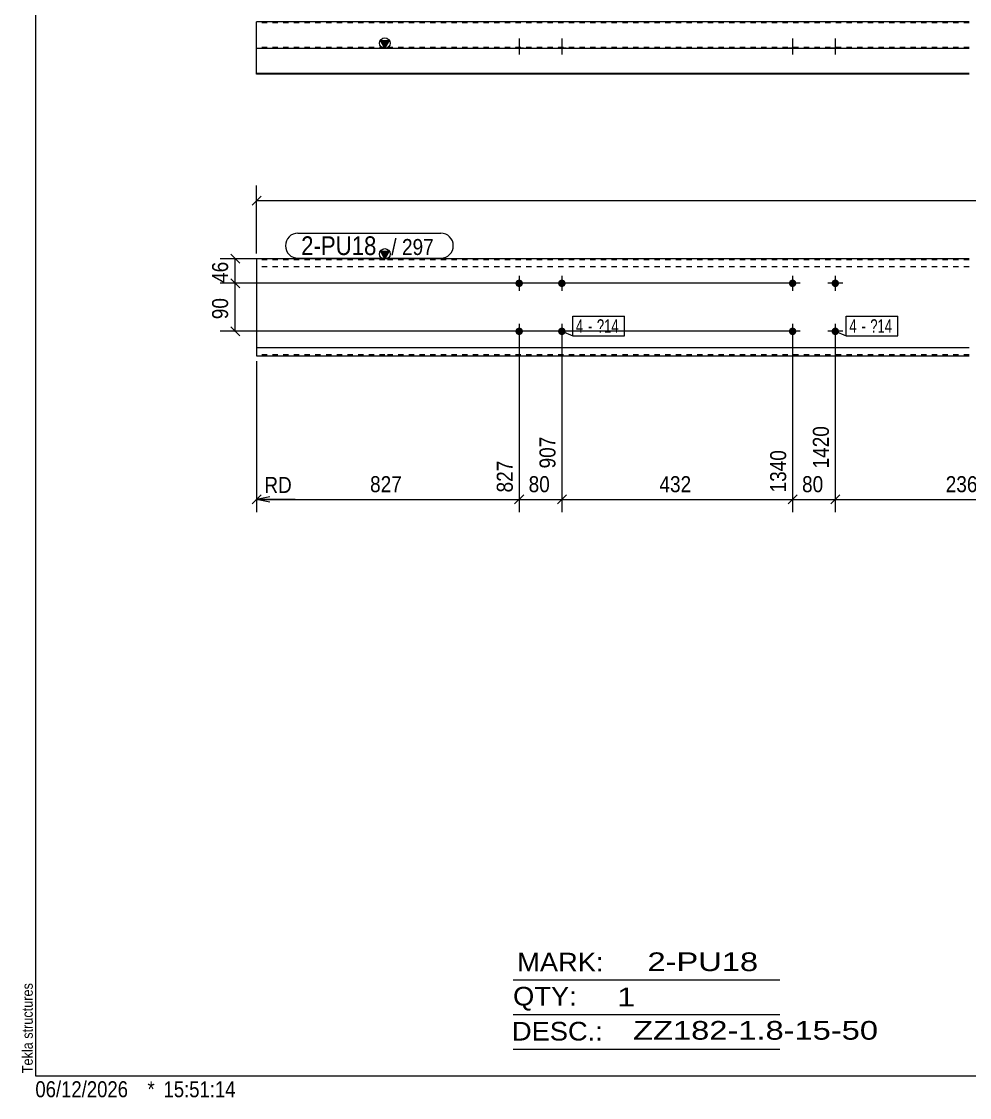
# Model space of a CAD drawing. Header units: millimetres. Extents: x 2 to 579, y 1 to 405.
# Drawn here: x 2.4 to 180, y 1 to 202.6 of the extents above; entities that cross this region are included whole.
import ezdxf

# ---------------------------------------------------------------- set-up
doc = ezdxf.new("R2010")
doc.units = ezdxf.units.MM
doc.linetypes.add('XKITLINE00', pattern=[0])
doc.linetypes.add('XKITLINE01', pattern=[4, 1, -1, 1, -1])
for name, color, linetype, lineweight in [('Bolt', 3, 'Continuous', 0), ('BoltMark', 7, 'Continuous', 0), ('Dimensions', 7, 'Continuous', 0), ('DrawingSheet', 5, 'Continuous', 0), ('OtherObjectType', 7, 'Continuous', 0), ('Part', 2, 'Continuous', 0), ('PartMark', 7, 'Continuous', 0)]:
    doc.layers.add(name, color=color, linetype=linetype, lineweight=lineweight)
doc.styles.add('ARIAL', font='ARIAL.TTF')
doc.styles.add('ARIAL_NARROW', font='ARIALN.TTF')

# ---------------------------------------------------------------- blocks, each defined once
blk = doc.blocks.new('*A1')
at = {"layer": 'Bolt'}
for points in [[(96.35, 153.52), (96.34, 153.49), (96.34, 153.45), (96.33, 153.42), (96.33, 153.39), (96.32, 153.35), (96.31, 153.32), (96.29, 153.29), (96.28, 153.26), (96.26, 153.23), (96.25, 153.2), (96.23, 153.17), (96.21, 153.14), (96.19, 153.11), (96.17, 153.09), (96.14, 153.06), (96.12, 153.04), (96.09, 153.01), (96.06, 152.99), (96.04, 152.97), (96.01, 152.96), (95.98, 152.94), (95.95, 152.92), (95.91, 152.91), (95.88, 152.9), (95.85, 152.89), (95.82, 152.88), (95.78, 152.87), (95.75, 152.86), (95.72, 152.86), (95.68, 152.86), (95.65, 152.86), (95.61, 152.86), (95.58, 152.86), (95.54, 152.86), (95.51, 152.87), (95.48, 152.88), (95.44, 152.89), (95.41, 152.9), (95.38, 152.91), (95.35, 152.92), (95.32, 152.94), (95.29, 152.96), (95.26, 152.97), (95.23, 152.99), (95.2, 153.01), (95.18, 153.04), (95.15, 153.06), (95.13, 153.09), (95.11, 153.11), (95.08, 153.14), (95.06, 153.17), (95.05, 153.2), (95.03, 153.23), (95.01, 153.26), (95, 153.29), (94.99, 153.32), (94.98, 153.35), (94.97, 153.39), (94.96, 153.42), (94.95, 153.45), (94.95, 153.49), (94.95, 153.52), (94.95, 153.56), (94.95, 153.59), (94.95, 153.62), (94.95, 153.66), (94.96, 153.69), (94.97, 153.73), (94.98, 153.76), (94.99, 153.79), (95, 153.82), (95.01, 153.86), (95.03, 153.89), (95.05, 153.92), (95.06, 153.94), (95.08, 153.97), (95.11, 154), (95.13, 154.03), (95.15, 154.05), (95.18, 154.07), (95.2, 154.1), (95.23, 154.12), (95.26, 154.14), (95.29, 154.16), (95.32, 154.17), (95.35, 154.19), (95.38, 154.2), (95.41, 154.21), (95.44, 154.23), (95.48, 154.23), (95.51, 154.24), (95.54, 154.25), (95.58, 154.25), (95.61, 154.25), (95.65, 154.26), (95.68, 154.25), (95.72, 154.25), (95.75, 154.25), (95.78, 154.24), (95.82, 154.23), (95.85, 154.23), (95.88, 154.21), (95.91, 154.2), (95.95, 154.19), (95.98, 154.17), (96.01, 154.16), (96.04, 154.14), (96.06, 154.12), (96.09, 154.1), (96.12, 154.07), (96.14, 154.05), (96.17, 154.03), (96.19, 154), (96.21, 153.97), (96.23, 153.94), (96.25, 153.92), (96.26, 153.89), (96.28, 153.86), (96.29, 153.82), (96.31, 153.79), (96.32, 153.76), (96.33, 153.73), (96.33, 153.69), (96.34, 153.66), (96.34, 153.62), (96.35, 153.59), (96.35, 153.56)], [(104.35, 153.52), (104.34, 153.49), (104.34, 153.45), (104.33, 153.42), (104.33, 153.39), (104.32, 153.35), (104.31, 153.32), (104.29, 153.29), (104.28, 153.26), (104.26, 153.23), (104.25, 153.2), (104.23, 153.17), (104.21, 153.14), (104.19, 153.11), (104.17, 153.09), (104.14, 153.06), (104.12, 153.04), (104.09, 153.01), (104.06, 152.99), (104.04, 152.97), (104.01, 152.96), (103.98, 152.94), (103.95, 152.92), (103.91, 152.91), (103.88, 152.9), (103.85, 152.89), (103.82, 152.88), (103.78, 152.87), (103.75, 152.86), (103.72, 152.86), (103.68, 152.86), (103.65, 152.86), (103.61, 152.86), (103.58, 152.86), (103.54, 152.86), (103.51, 152.87), (103.48, 152.88), (103.44, 152.89), (103.41, 152.9), (103.38, 152.91), (103.35, 152.92), (103.32, 152.94), (103.29, 152.96), (103.26, 152.97), (103.23, 152.99), (103.2, 153.01), (103.18, 153.04), (103.15, 153.06), (103.13, 153.09), (103.11, 153.11), (103.08, 153.14), (103.06, 153.17), (103.05, 153.2), (103.03, 153.23), (103.01, 153.26), (103, 153.29), (102.99, 153.32), (102.98, 153.35), (102.97, 153.39), (102.96, 153.42), (102.95, 153.45), (102.95, 153.49), (102.95, 153.52), (102.95, 153.56), (102.95, 153.59), (102.95, 153.62), (102.95, 153.66), (102.96, 153.69), (102.97, 153.73), (102.98, 153.76), (102.99, 153.79), (103, 153.82), (103.01, 153.86), (103.03, 153.89), (103.05, 153.92), (103.06, 153.94), (103.08, 153.97), (103.11, 154), (103.13, 154.03), (103.15, 154.05), (103.18, 154.07), (103.2, 154.1), (103.23, 154.12), (103.26, 154.14), (103.29, 154.16), (103.32, 154.17), (103.35, 154.19), (103.38, 154.2), (103.41, 154.21), (103.44, 154.23), (103.48, 154.23), (103.51, 154.24), (103.54, 154.25), (103.58, 154.25), (103.61, 154.25), (103.65, 154.26), (103.68, 154.25), (103.72, 154.25), (103.75, 154.25), (103.78, 154.24), (103.82, 154.23), (103.85, 154.23), (103.88, 154.21), (103.91, 154.2), (103.95, 154.19), (103.98, 154.17), (104.01, 154.16), (104.04, 154.14), (104.06, 154.12), (104.09, 154.1), (104.12, 154.07), (104.14, 154.05), (104.17, 154.03), (104.19, 154), (104.21, 153.97), (104.23, 153.94), (104.25, 153.92), (104.26, 153.89), (104.28, 153.86), (104.29, 153.82), (104.31, 153.79), (104.32, 153.76), (104.33, 153.73), (104.33, 153.69), (104.34, 153.66), (104.34, 153.62), (104.35, 153.59), (104.35, 153.56)], [(96.35, 144.52), (96.34, 144.49), (96.34, 144.45), (96.33, 144.42), (96.33, 144.39), (96.32, 144.35), (96.31, 144.32), (96.29, 144.29), (96.28, 144.26), (96.26, 144.23), (96.25, 144.2), (96.23, 144.17), (96.21, 144.14), (96.19, 144.11), (96.17, 144.09), (96.14, 144.06), (96.12, 144.04), (96.09, 144.01), (96.06, 143.99), (96.04, 143.97), (96.01, 143.96), (95.98, 143.94), (95.95, 143.92), (95.91, 143.91), (95.88, 143.9), (95.85, 143.89), (95.82, 143.88), (95.78, 143.87), (95.75, 143.86), (95.72, 143.86), (95.68, 143.86), (95.65, 143.86), (95.61, 143.86), (95.58, 143.86), (95.54, 143.86), (95.51, 143.87), (95.48, 143.88), (95.44, 143.89), (95.41, 143.9), (95.38, 143.91), (95.35, 143.92), (95.32, 143.94), (95.29, 143.96), (95.26, 143.97), (95.23, 143.99), (95.2, 144.01), (95.18, 144.04), (95.15, 144.06), (95.13, 144.09), (95.11, 144.11), (95.08, 144.14), (95.06, 144.17), (95.05, 144.2), (95.03, 144.23), (95.01, 144.26), (95, 144.29), (94.99, 144.32), (94.98, 144.35), (94.97, 144.39), (94.96, 144.42), (94.95, 144.45), (94.95, 144.49), (94.95, 144.52), (94.95, 144.56), (94.95, 144.59), (94.95, 144.62), (94.95, 144.66), (94.96, 144.69), (94.97, 144.73), (94.98, 144.76), (94.99, 144.79), (95, 144.82), (95.01, 144.86), (95.03, 144.89), (95.05, 144.92), (95.06, 144.94), (95.08, 144.97), (95.11, 145), (95.13, 145.03), (95.15, 145.05), (95.18, 145.07), (95.2, 145.1), (95.23, 145.12), (95.26, 145.14), (95.29, 145.16), (95.32, 145.17), (95.35, 145.19), (95.38, 145.2), (95.41, 145.21), (95.44, 145.23), (95.48, 145.23), (95.51, 145.24), (95.54, 145.25), (95.58, 145.25), (95.61, 145.25), (95.65, 145.26), (95.68, 145.25), (95.72, 145.25), (95.75, 145.25), (95.78, 145.24), (95.82, 145.23), (95.85, 145.23), (95.88, 145.21), (95.91, 145.2), (95.95, 145.19), (95.98, 145.17), (96.01, 145.16), (96.04, 145.14), (96.06, 145.12), (96.09, 145.1), (96.12, 145.07), (96.14, 145.05), (96.17, 145.03), (96.19, 145), (96.21, 144.97), (96.23, 144.94), (96.25, 144.92), (96.26, 144.89), (96.28, 144.86), (96.29, 144.82), (96.31, 144.79), (96.32, 144.76), (96.33, 144.73), (96.33, 144.69), (96.34, 144.66), (96.34, 144.62), (96.35, 144.59), (96.35, 144.56)], [(104.35, 144.52), (104.34, 144.49), (104.34, 144.45), (104.33, 144.42), (104.33, 144.39), (104.32, 144.35), (104.31, 144.32), (104.29, 144.29), (104.28, 144.26), (104.26, 144.23), (104.25, 144.2), (104.23, 144.17), (104.21, 144.14), (104.19, 144.11), (104.17, 144.09), (104.14, 144.06), (104.12, 144.04), (104.09, 144.01), (104.06, 143.99), (104.04, 143.97), (104.01, 143.96), (103.98, 143.94), (103.95, 143.92), (103.91, 143.91), (103.88, 143.9), (103.85, 143.89), (103.82, 143.88), (103.78, 143.87), (103.75, 143.86), (103.72, 143.86), (103.68, 143.86), (103.65, 143.86), (103.61, 143.86), (103.58, 143.86), (103.54, 143.86), (103.51, 143.87), (103.48, 143.88), (103.44, 143.89), (103.41, 143.9), (103.38, 143.91), (103.35, 143.92), (103.32, 143.94), (103.29, 143.96), (103.26, 143.97), (103.23, 143.99), (103.2, 144.01), (103.18, 144.04), (103.15, 144.06), (103.13, 144.09), (103.11, 144.11), (103.08, 144.14), (103.06, 144.17), (103.05, 144.2), (103.03, 144.23), (103.01, 144.26), (103, 144.29), (102.99, 144.32), (102.98, 144.35), (102.97, 144.39), (102.96, 144.42), (102.95, 144.45), (102.95, 144.49), (102.95, 144.52), (102.95, 144.56), (102.95, 144.59), (102.95, 144.62), (102.95, 144.66), (102.96, 144.69), (102.97, 144.73), (102.98, 144.76), (102.99, 144.79), (103, 144.82), (103.01, 144.86), (103.03, 144.89), (103.05, 144.92), (103.06, 144.94), (103.08, 144.97), (103.11, 145), (103.13, 145.03), (103.15, 145.05), (103.18, 145.07), (103.2, 145.1), (103.23, 145.12), (103.26, 145.14), (103.29, 145.16), (103.32, 145.17), (103.35, 145.19), (103.38, 145.2), (103.41, 145.21), (103.44, 145.23), (103.48, 145.23), (103.51, 145.24), (103.54, 145.25), (103.58, 145.25), (103.61, 145.25), (103.65, 145.26), (103.68, 145.25), (103.72, 145.25), (103.75, 145.25), (103.78, 145.24), (103.82, 145.23), (103.85, 145.23), (103.88, 145.21), (103.91, 145.2), (103.95, 145.19), (103.98, 145.17), (104.01, 145.16), (104.04, 145.14), (104.06, 145.12), (104.09, 145.1), (104.12, 145.07), (104.14, 145.05), (104.17, 145.03), (104.19, 145), (104.21, 144.97), (104.23, 144.94), (104.25, 144.92), (104.26, 144.89), (104.28, 144.86), (104.29, 144.82), (104.31, 144.79), (104.32, 144.76), (104.33, 144.73), (104.33, 144.69), (104.34, 144.66), (104.34, 144.62), (104.35, 144.59), (104.35, 144.56)]]:
    blk.add_hatch(color=3, dxfattribs=at).paths.add_polyline_path(points, flags=17)
at = {"layer": 'Bolt', "color": 3, "linetype": 'XKITLINE00', "lineweight": 0}
for p, q in [((97.05, 153.56), (94.25, 153.56)), ((95.65, 154.96), (95.65, 152.16)), ((105.05, 153.56), (102.25, 153.56)), ((103.65, 154.96), (103.65, 152.16)), ((95.65, 145.96), (95.65, 143.16)), ((103.65, 145.96), (103.65, 143.16)), ((97.05, 144.56), (94.25, 144.56)), ((105.05, 144.56), (102.25, 144.56))]:
    blk.add_line(p, q, dxfattribs=at)
blk = doc.blocks.new('*A4')
at = {"layer": 'Bolt'}
for points in [[(147.58, 153.52), (147.58, 153.49), (147.58, 153.45), (147.57, 153.42), (147.56, 153.39), (147.55, 153.35), (147.54, 153.32), (147.53, 153.29), (147.52, 153.26), (147.5, 153.23), (147.48, 153.2), (147.47, 153.17), (147.45, 153.14), (147.43, 153.11), (147.4, 153.09), (147.38, 153.06), (147.35, 153.04), (147.33, 153.01), (147.3, 152.99), (147.27, 152.97), (147.24, 152.96), (147.21, 152.94), (147.18, 152.92), (147.15, 152.91), (147.12, 152.9), (147.09, 152.89), (147.05, 152.88), (147.02, 152.87), (146.99, 152.86), (146.95, 152.86), (146.92, 152.86), (146.88, 152.86), (146.85, 152.86), (146.82, 152.86), (146.78, 152.86), (146.75, 152.87), (146.71, 152.88), (146.68, 152.89), (146.65, 152.9), (146.62, 152.91), (146.59, 152.92), (146.55, 152.94), (146.52, 152.96), (146.5, 152.97), (146.47, 152.99), (146.44, 153.01), (146.41, 153.04), (146.39, 153.06), (146.37, 153.09), (146.34, 153.11), (146.32, 153.14), (146.3, 153.17), (146.28, 153.2), (146.27, 153.23), (146.25, 153.26), (146.24, 153.29), (146.23, 153.32), (146.21, 153.35), (146.21, 153.39), (146.2, 153.42), (146.19, 153.45), (146.19, 153.49), (146.19, 153.52), (146.18, 153.56), (146.19, 153.59), (146.19, 153.62), (146.19, 153.66), (146.2, 153.69), (146.21, 153.73), (146.21, 153.76), (146.23, 153.79), (146.24, 153.82), (146.25, 153.86), (146.27, 153.89), (146.28, 153.92), (146.3, 153.94), (146.32, 153.97), (146.34, 154), (146.37, 154.03), (146.39, 154.05), (146.41, 154.07), (146.44, 154.1), (146.47, 154.12), (146.5, 154.14), (146.52, 154.16), (146.55, 154.17), (146.59, 154.19), (146.62, 154.2), (146.65, 154.21), (146.68, 154.23), (146.71, 154.23), (146.75, 154.24), (146.78, 154.25), (146.82, 154.25), (146.85, 154.25), (146.88, 154.26), (146.92, 154.25), (146.95, 154.25), (146.99, 154.25), (147.02, 154.24), (147.05, 154.23), (147.09, 154.23), (147.12, 154.21), (147.15, 154.2), (147.18, 154.19), (147.21, 154.17), (147.24, 154.16), (147.27, 154.14), (147.3, 154.12), (147.33, 154.1), (147.35, 154.07), (147.38, 154.05), (147.4, 154.03), (147.43, 154), (147.45, 153.97), (147.47, 153.94), (147.48, 153.92), (147.5, 153.89), (147.52, 153.86), (147.53, 153.82), (147.54, 153.79), (147.55, 153.76), (147.56, 153.73), (147.57, 153.69), (147.58, 153.66), (147.58, 153.62), (147.58, 153.59), (147.58, 153.56)], [(155.58, 153.52), (155.58, 153.49), (155.58, 153.45), (155.57, 153.42), (155.56, 153.39), (155.55, 153.35), (155.54, 153.32), (155.53, 153.29), (155.52, 153.26), (155.5, 153.23), (155.48, 153.2), (155.47, 153.17), (155.45, 153.14), (155.43, 153.11), (155.4, 153.09), (155.38, 153.06), (155.35, 153.04), (155.33, 153.01), (155.3, 152.99), (155.27, 152.97), (155.24, 152.96), (155.21, 152.94), (155.18, 152.92), (155.15, 152.91), (155.12, 152.9), (155.09, 152.89), (155.05, 152.88), (155.02, 152.87), (154.99, 152.86), (154.95, 152.86), (154.92, 152.86), (154.88, 152.86), (154.85, 152.86), (154.82, 152.86), (154.78, 152.86), (154.75, 152.87), (154.71, 152.88), (154.68, 152.89), (154.65, 152.9), (154.62, 152.91), (154.59, 152.92), (154.55, 152.94), (154.52, 152.96), (154.5, 152.97), (154.47, 152.99), (154.44, 153.01), (154.41, 153.04), (154.39, 153.06), (154.37, 153.09), (154.34, 153.11), (154.32, 153.14), (154.3, 153.17), (154.28, 153.2), (154.27, 153.23), (154.25, 153.26), (154.24, 153.29), (154.23, 153.32), (154.21, 153.35), (154.21, 153.39), (154.2, 153.42), (154.19, 153.45), (154.19, 153.49), (154.19, 153.52), (154.18, 153.56), (154.19, 153.59), (154.19, 153.62), (154.19, 153.66), (154.2, 153.69), (154.21, 153.73), (154.21, 153.76), (154.23, 153.79), (154.24, 153.82), (154.25, 153.86), (154.27, 153.89), (154.28, 153.92), (154.3, 153.94), (154.32, 153.97), (154.34, 154), (154.37, 154.03), (154.39, 154.05), (154.41, 154.07), (154.44, 154.1), (154.47, 154.12), (154.5, 154.14), (154.52, 154.16), (154.55, 154.17), (154.59, 154.19), (154.62, 154.2), (154.65, 154.21), (154.68, 154.23), (154.71, 154.23), (154.75, 154.24), (154.78, 154.25), (154.82, 154.25), (154.85, 154.25), (154.88, 154.26), (154.92, 154.25), (154.95, 154.25), (154.99, 154.25), (155.02, 154.24), (155.05, 154.23), (155.09, 154.23), (155.12, 154.21), (155.15, 154.2), (155.18, 154.19), (155.21, 154.17), (155.24, 154.16), (155.27, 154.14), (155.3, 154.12), (155.33, 154.1), (155.35, 154.07), (155.38, 154.05), (155.4, 154.03), (155.43, 154), (155.45, 153.97), (155.47, 153.94), (155.48, 153.92), (155.5, 153.89), (155.52, 153.86), (155.53, 153.82), (155.54, 153.79), (155.55, 153.76), (155.56, 153.73), (155.57, 153.69), (155.58, 153.66), (155.58, 153.62), (155.58, 153.59), (155.58, 153.56)], [(147.58, 144.52), (147.58, 144.49), (147.58, 144.45), (147.57, 144.42), (147.56, 144.39), (147.55, 144.35), (147.54, 144.32), (147.53, 144.29), (147.52, 144.26), (147.5, 144.23), (147.48, 144.2), (147.47, 144.17), (147.45, 144.14), (147.43, 144.11), (147.4, 144.09), (147.38, 144.06), (147.35, 144.04), (147.33, 144.01), (147.3, 143.99), (147.27, 143.97), (147.24, 143.96), (147.21, 143.94), (147.18, 143.92), (147.15, 143.91), (147.12, 143.9), (147.09, 143.89), (147.05, 143.88), (147.02, 143.87), (146.99, 143.86), (146.95, 143.86), (146.92, 143.86), (146.88, 143.86), (146.85, 143.86), (146.82, 143.86), (146.78, 143.86), (146.75, 143.87), (146.71, 143.88), (146.68, 143.89), (146.65, 143.9), (146.62, 143.91), (146.59, 143.92), (146.55, 143.94), (146.52, 143.96), (146.5, 143.97), (146.47, 143.99), (146.44, 144.01), (146.41, 144.04), (146.39, 144.06), (146.37, 144.09), (146.34, 144.11), (146.32, 144.14), (146.3, 144.17), (146.28, 144.2), (146.27, 144.23), (146.25, 144.26), (146.24, 144.29), (146.23, 144.32), (146.21, 144.35), (146.21, 144.39), (146.2, 144.42), (146.19, 144.45), (146.19, 144.49), (146.19, 144.52), (146.18, 144.56), (146.19, 144.59), (146.19, 144.62), (146.19, 144.66), (146.2, 144.69), (146.21, 144.73), (146.21, 144.76), (146.23, 144.79), (146.24, 144.82), (146.25, 144.86), (146.27, 144.89), (146.28, 144.92), (146.3, 144.94), (146.32, 144.97), (146.34, 145), (146.37, 145.03), (146.39, 145.05), (146.41, 145.07), (146.44, 145.1), (146.47, 145.12), (146.5, 145.14), (146.52, 145.16), (146.55, 145.17), (146.59, 145.19), (146.62, 145.2), (146.65, 145.21), (146.68, 145.23), (146.71, 145.23), (146.75, 145.24), (146.78, 145.25), (146.82, 145.25), (146.85, 145.25), (146.88, 145.26), (146.92, 145.25), (146.95, 145.25), (146.99, 145.25), (147.02, 145.24), (147.05, 145.23), (147.09, 145.23), (147.12, 145.21), (147.15, 145.2), (147.18, 145.19), (147.21, 145.17), (147.24, 145.16), (147.27, 145.14), (147.3, 145.12), (147.33, 145.1), (147.35, 145.07), (147.38, 145.05), (147.4, 145.03), (147.43, 145), (147.45, 144.97), (147.47, 144.94), (147.48, 144.92), (147.5, 144.89), (147.52, 144.86), (147.53, 144.82), (147.54, 144.79), (147.55, 144.76), (147.56, 144.73), (147.57, 144.69), (147.58, 144.66), (147.58, 144.62), (147.58, 144.59), (147.58, 144.56)], [(155.58, 144.52), (155.58, 144.49), (155.58, 144.45), (155.57, 144.42), (155.56, 144.39), (155.55, 144.35), (155.54, 144.32), (155.53, 144.29), (155.52, 144.26), (155.5, 144.23), (155.48, 144.2), (155.47, 144.17), (155.45, 144.14), (155.43, 144.11), (155.4, 144.09), (155.38, 144.06), (155.35, 144.04), (155.33, 144.01), (155.3, 143.99), (155.27, 143.97), (155.24, 143.96), (155.21, 143.94), (155.18, 143.92), (155.15, 143.91), (155.12, 143.9), (155.09, 143.89), (155.05, 143.88), (155.02, 143.87), (154.99, 143.86), (154.95, 143.86), (154.92, 143.86), (154.88, 143.86), (154.85, 143.86), (154.82, 143.86), (154.78, 143.86), (154.75, 143.87), (154.71, 143.88), (154.68, 143.89), (154.65, 143.9), (154.62, 143.91), (154.59, 143.92), (154.55, 143.94), (154.52, 143.96), (154.5, 143.97), (154.47, 143.99), (154.44, 144.01), (154.41, 144.04), (154.39, 144.06), (154.37, 144.09), (154.34, 144.11), (154.32, 144.14), (154.3, 144.17), (154.28, 144.2), (154.27, 144.23), (154.25, 144.26), (154.24, 144.29), (154.23, 144.32), (154.21, 144.35), (154.21, 144.39), (154.2, 144.42), (154.19, 144.45), (154.19, 144.49), (154.19, 144.52), (154.18, 144.56), (154.19, 144.59), (154.19, 144.62), (154.19, 144.66), (154.2, 144.69), (154.21, 144.73), (154.21, 144.76), (154.23, 144.79), (154.24, 144.82), (154.25, 144.86), (154.27, 144.89), (154.28, 144.92), (154.3, 144.94), (154.32, 144.97), (154.34, 145), (154.37, 145.03), (154.39, 145.05), (154.41, 145.07), (154.44, 145.1), (154.47, 145.12), (154.5, 145.14), (154.52, 145.16), (154.55, 145.17), (154.59, 145.19), (154.62, 145.2), (154.65, 145.21), (154.68, 145.23), (154.71, 145.23), (154.75, 145.24), (154.78, 145.25), (154.82, 145.25), (154.85, 145.25), (154.88, 145.26), (154.92, 145.25), (154.95, 145.25), (154.99, 145.25), (155.02, 145.24), (155.05, 145.23), (155.09, 145.23), (155.12, 145.21), (155.15, 145.2), (155.18, 145.19), (155.21, 145.17), (155.24, 145.16), (155.27, 145.14), (155.3, 145.12), (155.33, 145.1), (155.35, 145.07), (155.38, 145.05), (155.4, 145.03), (155.43, 145), (155.45, 144.97), (155.47, 144.94), (155.48, 144.92), (155.5, 144.89), (155.52, 144.86), (155.53, 144.82), (155.54, 144.79), (155.55, 144.76), (155.56, 144.73), (155.57, 144.69), (155.58, 144.66), (155.58, 144.62), (155.58, 144.59), (155.58, 144.56)]]:
    blk.add_hatch(color=3, dxfattribs=at).paths.add_polyline_path(points, flags=17)
at = {"layer": 'Bolt', "color": 3, "linetype": 'XKITLINE00', "lineweight": 0}
for p, q in [((148.28, 153.56), (145.48, 153.56)), ((146.88, 154.96), (146.88, 152.16)), ((156.28, 153.56), (153.48, 153.56)), ((154.88, 154.96), (154.88, 152.16)), ((146.88, 145.96), (146.88, 143.16)), ((154.88, 145.96), (154.88, 143.16)), ((148.28, 144.56), (145.48, 144.56)), ((156.28, 144.56), (153.48, 144.56))]:
    blk.add_line(p, q, dxfattribs=at)
blk = doc.blocks.new('*A7')
at = {"layer": 'Part'}
blk.add_hatch(color=2, dxfattribs=at).paths.add_polyline_path([(69.67, 159.56), (71.27, 159.56), (70.47, 158.16)], flags=17)
at = {"layer": 'Part', "color": 2, "linetype": 'XKITLINE00', "lineweight": 0}
for p, q in [((70.47, 158.16), (69.67, 159.56)), ((69.67, 159.56), (71.27, 159.56)), ((71.27, 159.56), (70.47, 158.16)), ((46.45, 158.16), (46.45, 139.96)), ((70.45, 158.16), (46.45, 158.16)), ((179.98, 158.16), (70.55, 158.16)), ((70.45, 141.46), (46.45, 141.46)), ((179.98, 141.46), (70.55, 141.46)), ((46.45, 139.96), (70.45, 139.96)), ((70.55, 139.96), (179.98, 139.96))]:
    blk.add_line(p, q, dxfattribs=at)
at = {"layer": 'Part', "color": 7, "linetype": 'XKITLINE01', "lineweight": 0}
for p, q in [((70.45, 157.98), (46.45, 157.98)), ((179.98, 157.98), (70.55, 157.98)), ((70.45, 156.66), (46.45, 156.66)), ((179.98, 156.66), (70.55, 156.66)), ((70.45, 140.14), (46.45, 140.14)), ((179.98, 140.14), (70.55, 140.14))]:
    blk.add_line(p, q, dxfattribs=at)
at = {"layer": 'Part', "color": 2, "linetype": 'XKITLINE00', "lineweight": 0}
blk.add_circle((70.47, 159.06), 1, dxfattribs=at)
blk = doc.blocks.new('*A8')
at = {"layer": 'Bolt'}
for points in [[(94.95, 197.58), (94.95, 197.76), (96.35, 197.76), (96.35, 197.58)], [(94.95, 197.58), (94.95, 197.76), (96.35, 197.76), (96.35, 197.58)], [(102.95, 197.58), (102.95, 197.76), (104.35, 197.76), (104.35, 197.58)], [(102.95, 197.58), (102.95, 197.76), (104.35, 197.76), (104.35, 197.58)]]:
    blk.add_hatch(color=3, dxfattribs=at).paths.add_polyline_path(points, flags=17)
at = {"layer": 'Bolt', "color": 3, "linetype": 'XKITLINE00', "lineweight": 0}
for p, q in [((94.95, 197.76), (94.95, 197.58)), ((94.95, 197.76), (94.95, 197.58)), ((95.65, 199.46), (95.65, 196.46)), ((95.65, 199.46), (95.65, 196.46)), ((96.35, 197.76), (96.35, 197.58)), ((96.35, 197.76), (96.35, 197.58)), ((102.95, 197.76), (102.95, 197.58)), ((102.95, 197.76), (102.95, 197.58)), ((103.65, 199.46), (103.65, 196.46)), ((103.65, 199.46), (103.65, 196.46)), ((104.35, 197.76), (104.35, 197.58)), ((104.35, 197.76), (104.35, 197.58))]:
    blk.add_line(p, q, dxfattribs=at)
blk = doc.blocks.new('*A11')
at = {"layer": 'Bolt'}
for points in [[(146.18, 197.58), (146.18, 197.76), (147.58, 197.76), (147.58, 197.58)], [(146.18, 197.58), (146.18, 197.76), (147.58, 197.76), (147.58, 197.58)], [(154.18, 197.58), (154.18, 197.76), (155.58, 197.76), (155.58, 197.58)], [(154.18, 197.58), (154.18, 197.76), (155.58, 197.76), (155.58, 197.58)]]:
    blk.add_hatch(color=3, dxfattribs=at).paths.add_polyline_path(points, flags=17)
at = {"layer": 'Bolt', "color": 3, "linetype": 'XKITLINE00', "lineweight": 0}
for p, q in [((146.18, 197.76), (146.18, 197.58)), ((146.18, 197.76), (146.18, 197.58)), ((146.88, 199.42), (146.88, 196.42)), ((146.88, 199.42), (146.88, 196.42)), ((147.58, 197.76), (147.58, 197.58)), ((147.58, 197.76), (147.58, 197.58)), ((154.18, 197.76), (154.18, 197.58)), ((154.18, 197.76), (154.18, 197.58)), ((154.88, 199.42), (154.88, 196.42)), ((154.88, 199.42), (154.88, 196.42)), ((155.58, 197.76), (155.58, 197.58)), ((155.58, 197.76), (155.58, 197.58))]:
    blk.add_line(p, q, dxfattribs=at)
blk = doc.blocks.new('*A14')
at = {"layer": 'Part'}
blk.add_hatch(color=2, dxfattribs=at).paths.add_polyline_path([(69.67, 199.07), (71.27, 199.07), (70.47, 197.67)], flags=17)
at = {"layer": 'Part', "color": 2, "linetype": 'XKITLINE00', "lineweight": 0}
for p, q in [((46.45, 192.94), (46.45, 202.58)), ((70.45, 202.58), (46.45, 202.58)), ((179.98, 202.58), (70.55, 202.58)), ((70.47, 197.67), (69.67, 199.07)), ((69.67, 199.07), (71.27, 199.07)), ((71.27, 199.07), (70.47, 197.67)), ((70.45, 197.58), (46.45, 197.58)), ((179.98, 197.58), (70.55, 197.58)), ((46.45, 192.76), (46.45, 192.94)), ((46.45, 192.94), (70.45, 192.94)), ((70.45, 192.76), (46.45, 192.76)), ((70.55, 192.94), (179.98, 192.94)), ((179.98, 192.76), (70.55, 192.76))]:
    blk.add_line(p, q, dxfattribs=at)
at = {"layer": 'Part', "color": 7, "linetype": 'XKITLINE01', "lineweight": 0}
for p, q in [((70.45, 202.4), (46.45, 202.4)), ((179.98, 202.4), (70.55, 202.4)), ((70.45, 197.76), (46.45, 197.76)), ((179.98, 197.76), (70.55, 197.76))]:
    blk.add_line(p, q, dxfattribs=at)
at = {"layer": 'Part', "color": 2, "linetype": 'XKITLINE00', "lineweight": 0}
blk.add_circle((70.47, 198.57), 1, dxfattribs=at)
blk = doc.blocks.new('*A15')
at = {"layer": 'DrawingSheet', "color": 5, "linetype": 'XKITLINE00', "lineweight": 0}
for p, q in [((5, 405), (5, 5)), ((5, 5), (579, 5))]:
    blk.add_line(p, q, dxfattribs=at)
at = {"layer": 'DrawingSheet', "color": 5, "style": 'ARIAL', "width": 0.85}
blk.add_text('Tekla structures', height=2, rotation=90, dxfattribs=at).set_placement((4.5, 5.5))
blk = doc.blocks.new('*A19')
at = {"layer": 'OtherObjectType', "color": 6, "linetype": 'XKITLINE00', "lineweight": 0}
for p, q in [((94.5, 23), (144.5, 23)), ((94.5, 16.5), (144.5, 16.5)), ((94.5, 10), (144.5, 10))]:
    blk.add_line(p, q, dxfattribs=at)
at = {"layer": 'OtherObjectType', "color": 6, "style": 'ARIAL_NARROW'}
for s, width, p in [('MARK:', 1.275, (95.27, 24.58)), ('2-PU18', 1.525501, (119.69, 24.65)), ('QTY:', 1.275, (94.5, 18.19)), ('1', 1.525501, (113.99, 18.05)), ('DESC.:', 1.275, (94.29, 11.63)), ('ZZ182-1.8-15-50', 1.525501, (117, 11.79))]:
    blk.add_text(s, height=3.5, dxfattribs=dict(at, width=width)).set_placement(p)
blk = doc.blocks.new('*A22')
at = {"layer": 'OtherObjectType', "color": 7, "style": 'ARIAL_NARROW', "width": 1.008832}
for s, p in [('06/12/2026', (4.99, 1)), ('*', (26, 1)), ('15:51:14', (29, 1))]:
    blk.add_text(s, height=3, dxfattribs=at).set_placement(p)
blk = doc.blocks.new('*A29')
at = {"layer": 'Dimensions', "color": 7, "linetype": 'XKITLINE00', "lineweight": 0}
for p, q in [((145.88, 153.56), (39.6, 153.56)), ((41.6, 154.4), (43.3, 152.71)), ((42.45, 144.56), (42.45, 153.56)), ((41.6, 145.4), (43.3, 143.71)), ((145.88, 144.56), (39.6, 144.56))]:
    blk.add_line(p, q, dxfattribs=at)
at = {"layer": 'Dimensions', "color": 3}
for p in [(42.45, 153.56), (42.45, 144.56)]:
    blk.add_point(p, dxfattribs=at)
at = {"layer": 'Dimensions', "color": 3, "style": 'ARIAL', "width": 0.85}
blk.add_text('90', height=3, rotation=90.0002, dxfattribs=at).set_placement((41.1, 146.83))
blk = doc.blocks.new('*A30')
at = {"layer": 'Dimensions', "color": 7, "linetype": 'XKITLINE00', "lineweight": 0}
for p, q in [((94.65, 158.16), (39.6, 158.16)), ((41.6, 159), (43.3, 157.31)), ((42.45, 153.56), (42.45, 158.16)), ((145.88, 153.56), (39.6, 153.56)), ((41.6, 154.4), (43.3, 152.71))]:
    blk.add_line(p, q, dxfattribs=at)
at = {"layer": 'Dimensions', "color": 3}
for p in [(42.45, 158.16), (42.45, 153.56)]:
    blk.add_point(p, dxfattribs=at)
at = {"layer": 'Dimensions', "color": 3, "style": 'ARIAL', "width": 0.85}
blk.add_text('46', height=3, rotation=90.0002, dxfattribs=at).set_placement((41.1, 153.63))
blk = doc.blocks.new('*A31')
at = {"layer": 'Dimensions', "color": 7, "linetype": 'XKITLINE00', "lineweight": 0}
for p, q in [((46.45, 159.16), (46.45, 171.91)), ((47.3, 169.9), (45.6, 168.21)), ((46.45, 169.06), (418.35, 169.06))]:
    blk.add_line(p, q, dxfattribs=at)
at = {"layer": 'Dimensions', "color": 3}
blk.add_point((46.45, 169.06), dxfattribs=at)
blk = doc.blocks.new('*A32')
at = {"layer": 'Dimensions', "color": 7, "linetype": 'XKITLINE00', "lineweight": 0}
for p, q in [((95.65, 143.56), (95.65, 110.66)), ((46.45, 138.96), (46.45, 110.66)), ((46.45, 138.96), (46.45, 110.66)), ((47.3, 113.9), (45.6, 112.21)), ((48.95, 113.56), (46.45, 113.06)), ((46.45, 113.06), (95.65, 113.06)), ((48.95, 112.56), (46.45, 113.06)), ((53.67, 113.06), (46.45, 113.06)), ((96.5, 113.9), (94.8, 112.21))]:
    blk.add_line(p, q, dxfattribs=at)
at = {"layer": 'Dimensions', "color": 3}
for p in [(46.45, 113.06), (95.65, 113.06)]:
    blk.add_point(p, dxfattribs=at)
at = {"layer": 'Dimensions', "color": 7}
blk.add_point((46.45, 113.06), dxfattribs=at)
at = {"layer": 'Dimensions', "color": 3, "style": 'ARIAL', "width": 0.85}
blk.add_text('827', height=3, rotation=90.0002, dxfattribs=at).set_placement((94.45, 114.36))
for s, p in [('RD', (47.89, 114.26)), ('827', (67.71, 114.41))]:
    blk.add_text(s, height=3, dxfattribs=at).set_placement(p)
blk = doc.blocks.new('*A33')
at = {"layer": 'Dimensions', "color": 7, "linetype": 'XKITLINE00', "lineweight": 0}
for p, q in [((95.65, 143.56), (95.65, 110.66)), ((103.65, 143.56), (103.65, 110.66)), ((96.5, 113.9), (94.8, 112.21)), ((95.65, 113.06), (103.65, 113.06)), ((104.5, 113.9), (102.8, 112.21))]:
    blk.add_line(p, q, dxfattribs=at)
at = {"layer": 'Dimensions', "color": 3}
for p in [(95.65, 113.06), (103.65, 113.06)]:
    blk.add_point(p, dxfattribs=at)
at = {"layer": 'Dimensions', "color": 3, "style": 'ARIAL', "width": 0.85}
blk.add_text('907', height=3, rotation=90.0002, dxfattribs=at).set_placement((102.45, 118.86))
blk.add_text('80', height=3, dxfattribs=at).set_placement((97.42, 114.41))
blk = doc.blocks.new('*A34')
at = {"layer": 'Dimensions', "color": 7, "linetype": 'XKITLINE00', "lineweight": 0}
for p, q in [((103.65, 143.56), (103.65, 110.66)), ((146.88, 143.56), (146.88, 110.66)), ((104.5, 113.9), (102.8, 112.21)), ((103.65, 113.06), (146.88, 113.06)), ((147.73, 113.9), (146.04, 112.21))]:
    blk.add_line(p, q, dxfattribs=at)
at = {"layer": 'Dimensions', "color": 3}
for p in [(103.65, 113.06), (146.88, 113.06)]:
    blk.add_point(p, dxfattribs=at)
at = {"layer": 'Dimensions', "color": 3, "style": 'ARIAL', "width": 0.85}
blk.add_text('1340', height=3, rotation=90.0002, dxfattribs=at).set_placement((145.68, 114.36))
blk.add_text('432', height=3, dxfattribs=at).set_placement((121.93, 114.41))
blk = doc.blocks.new('*A35')
at = {"layer": 'Dimensions', "color": 7, "linetype": 'XKITLINE00', "lineweight": 0}
for p, q in [((146.88, 143.56), (146.88, 110.66)), ((154.88, 143.56), (154.88, 110.66)), ((147.73, 113.9), (146.04, 112.21)), ((146.88, 113.06), (154.88, 113.06)), ((155.73, 113.9), (154.04, 112.21))]:
    blk.add_line(p, q, dxfattribs=at)
at = {"layer": 'Dimensions', "color": 3}
for p in [(146.88, 113.06), (154.88, 113.06)]:
    blk.add_point(p, dxfattribs=at)
at = {"layer": 'Dimensions', "color": 3, "style": 'ARIAL', "width": 0.85}
blk.add_text('1420', height=3, rotation=90.0002, dxfattribs=at).set_placement((153.68, 118.86))
blk.add_text('80', height=3, dxfattribs=at).set_placement((148.66, 114.41))
blk = doc.blocks.new('*A36')
at = {"layer": 'Dimensions', "color": 7, "linetype": 'XKITLINE00', "lineweight": 0}
for p, q in [((154.88, 143.56), (154.88, 110.66)), ((205.18, 143.56), (205.18, 110.66)), ((155.73, 113.9), (154.04, 112.21)), ((154.88, 113.06), (205.18, 113.06)), ((206.03, 113.9), (204.33, 112.21))]:
    blk.add_line(p, q, dxfattribs=at)
at = {"layer": 'Dimensions', "color": 3}
for p in [(154.88, 113.06), (205.18, 113.06)]:
    blk.add_point(p, dxfattribs=at)
at = {"layer": 'Dimensions', "color": 3, "style": 'ARIAL', "width": 0.85}
blk.add_text('3780', height=3, rotation=90.0002, dxfattribs=at).set_placement((203.98, 114.36))
blk.add_text('2360', height=3, dxfattribs=at).set_placement((175.58, 114.41))
blk = doc.blocks.new('*A44')
at = {"layer": 'BoltMark', "color": 7, "linetype": 'XKITLINE00', "lineweight": 0}
for p, q in [((156.92, 147.41), (166.61, 147.41)), ((156.92, 143.71), (156.92, 147.41)), ((166.61, 143.71), (166.61, 147.41)), ((154.88, 144.56), (156.92, 143.71)), ((156.92, 143.71), (166.61, 143.71))]:
    blk.add_line(p, q, dxfattribs=at)
at = {"layer": 'BoltMark', "color": 3, "style": 'ARIAL_NARROW', "width": 0.85}
for s, p in [('4', (157.52, 144.31)), ('-', (159.79, 144.31)), ('?14', (161.45, 144.31))]:
    blk.add_text(s, height=2.5, dxfattribs=at).set_placement(p)
blk = doc.blocks.new('*A47')
at = {"layer": 'BoltMark', "color": 7, "linetype": 'XKITLINE00', "lineweight": 0}
for p, q in [((105.68, 147.41), (115.37, 147.41)), ((105.68, 143.71), (105.68, 147.41)), ((115.37, 143.71), (115.37, 147.41)), ((103.65, 144.56), (105.68, 143.71)), ((105.68, 143.71), (115.37, 143.71))]:
    blk.add_line(p, q, dxfattribs=at)
at = {"layer": 'BoltMark', "color": 3, "style": 'ARIAL_NARROW', "width": 0.85}
for s, p in [('4', (106.28, 144.31)), ('-', (108.55, 144.31)), ('?14', (110.21, 144.31))]:
    blk.add_text(s, height=2.5, dxfattribs=at).set_placement(p)
blk = doc.blocks.new('*A48')
at = {"layer": 'PartMark', "color": 7, "linetype": 'XKITLINE00', "lineweight": 0}
for p, q in [((54.2, 162.96), (80.96, 162.96)), ((54.2, 158.26), (80.96, 158.26))]:
    blk.add_line(p, q, dxfattribs=at)
for centre, start, end in [((54.2, 160.61), 90, 270), ((80.96, 160.61), 270, 90)]:
    blk.add_arc(centre, 2.35, start, end, dxfattribs=at)
at = {"layer": 'PartMark', "color": 1, "style": 'ARIAL', "width": 0.85}
blk.add_text('2-PU18', height=3.5, dxfattribs=at).set_placement((54.8, 158.86))
at = {"layer": 'PartMark', "color": 3, "style": 'ARIAL', "width": 0.85}
for s, p in [('/', (71.68, 158.86)), ('297', (73.69, 158.86))]:
    blk.add_text(s, height=3, dxfattribs=at).set_placement(p)

msp = doc.modelspace()

# ---------------------------------------------------------------- block references
at = {"lineweight": 0}
for name in ['*A15', '*A8', '*A11', '*A31', '*A48', '*A30', '*A29', '*A1', '*A4', '*A47', '*A44', '*A32', '*A33', '*A34', '*A35', '*A36', '*A19', '*A22']:
    msp.add_blockref(name, (0, 0), dxfattribs=at)
at = {"layer": 'Part', "lineweight": 0}
for name in ['*A14', '*A7']:
    msp.add_blockref(name, (0, 0), dxfattribs=at)

doc.saveas('drawing.dxf')
